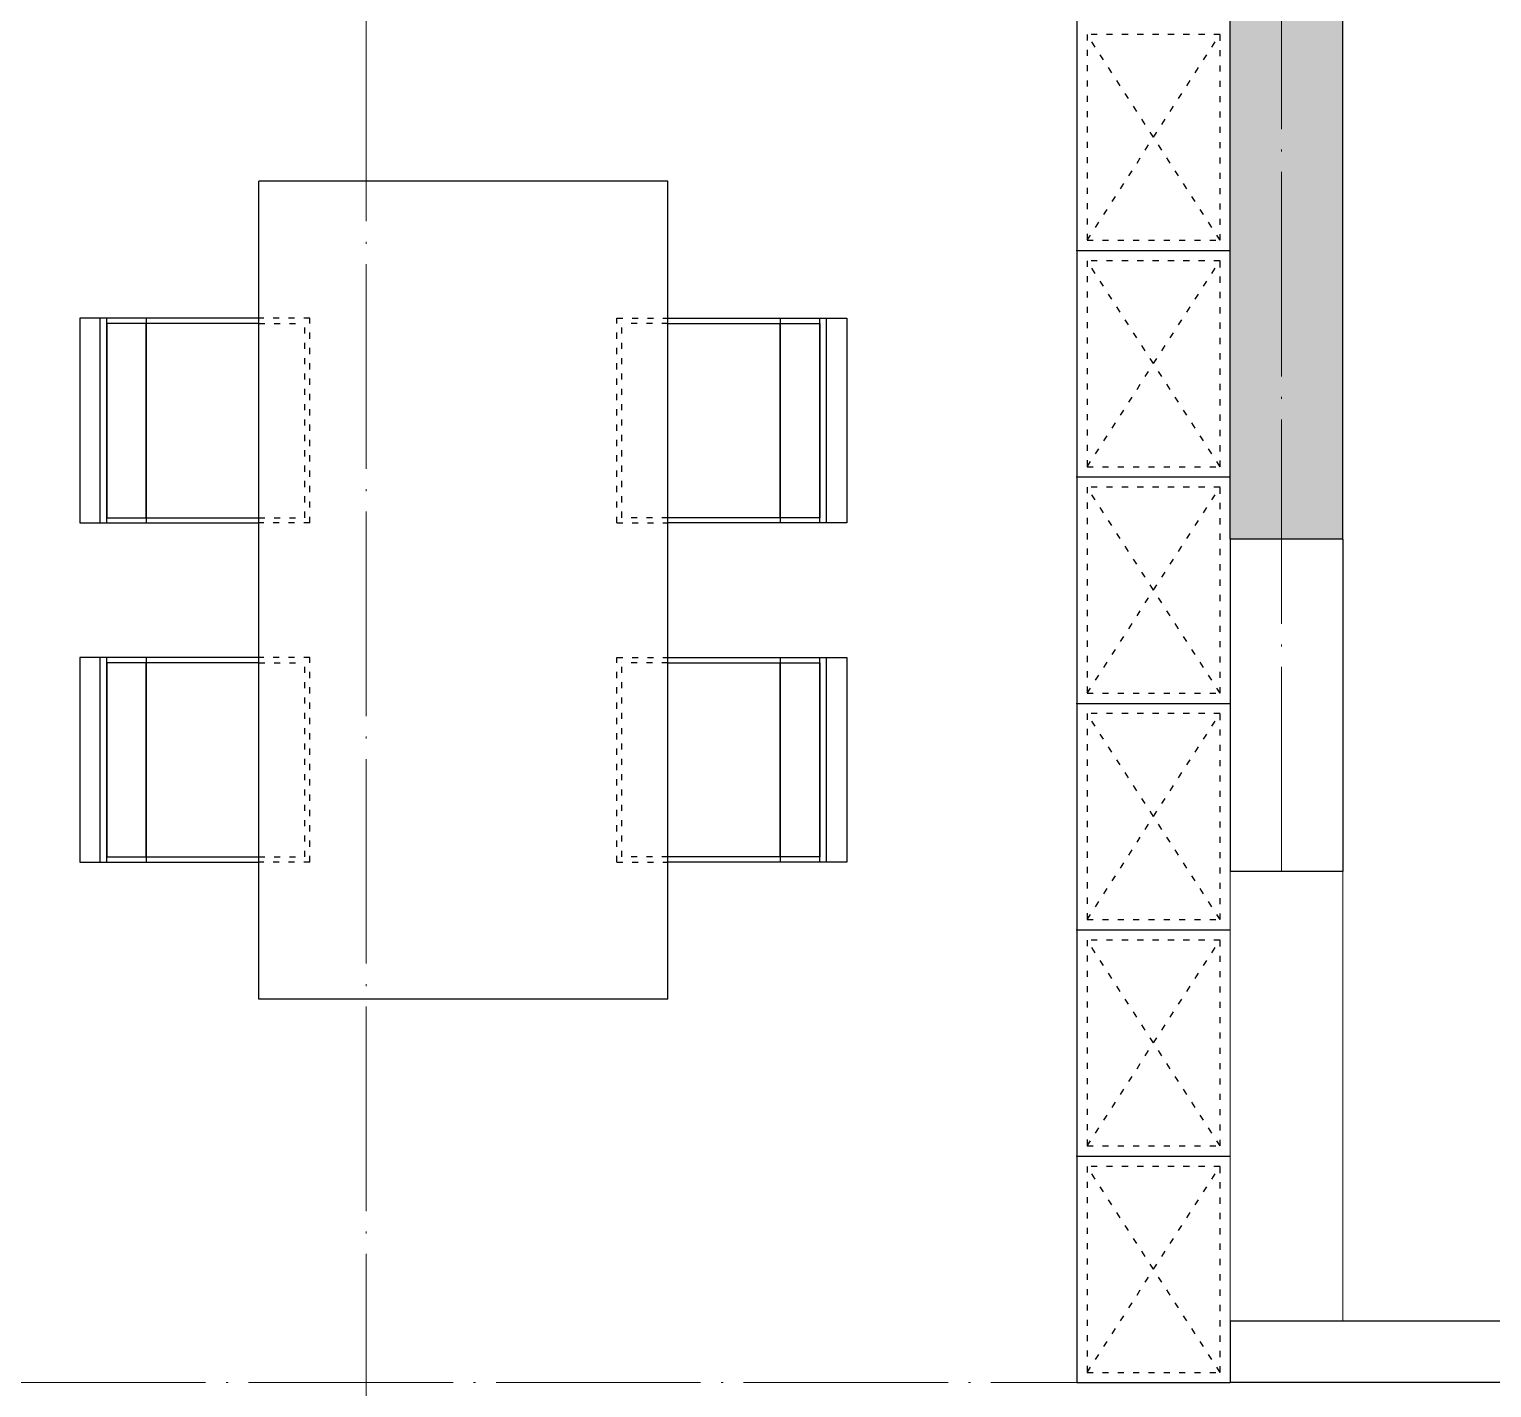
# Model space of a CAD drawing. Header units: inches. Extents: x -50945 to 250244, y -404780 to 18493.
# Drawn here: x 63741 to 66601, y -36723 to -34066 of the extents above; entities that cross this region are included whole.
import ezdxf

# ---------------------------------------------------------------- set-up
doc = ezdxf.new("R2010")
doc.units = ezdxf.units.IN
doc.header["$MEASUREMENT"] = 0
doc.linetypes.add('ACAD_ISO03W100', pattern=[30, 12, -18])
doc.linetypes.add('DOTE', pattern=[2.42, 2, -0.2, 0.02, -0.2])
for name, color, linetype in [('D-ARCHI', 250, 'Continuous'), ('EVH 立面填充', 8, 'Continuous'), ('IBS-182-原建筑非承重墙', 150, 'Continuous'), ('IBS-200-原建筑承重墙柱', 200, 'Continuous'), ('IDS-040-固定高家具', 40, 'Continuous'), ('IFF-51-活动家具', 51, 'Continuous')]:
    doc.layers.add(name, color=color, linetype=linetype)
doc.layers.add('门', color=65, linetype='Continuous', lineweight=13)

msp = doc.modelspace()

# ---------------------------------------------------------------- hatches: boundary and pattern name
at = {"layer": 'EVH 立面填充'}
h = msp.add_hatch(color=256, dxfattribs=at)
h.dxf.hatch_style = 1
h.paths.add_polyline_path([(66089.86, -33612.68), (66089.86, -35062.68), (66309.86, -35062.68), (66309.86, -33372.68), (65879.86, -33372.68), (65879.86, -33612.68)])

# ---------------------------------------------------------------- linework, layer by layer
for p in [(65789.86, -34498.39), (65789.86, -34941.25), (65789.86, -35384.1), (65789.86, -35826.96), (65789.86, -36269.82)]:
    msp.add_point(p)
at = {"layer": 'D-ARCHI', "color": 251, "linetype": 'DOTE', "lineweight": 5, "ltscale": 200}
for p, q in [((64399.56, -44121.01), (64399.56, -29172.43)), ((66189.86, -35712.68), (66189.86, -29172.43)), ((71829.86, -36712.68), (51502.61, -36712.68))]:
    msp.add_line(p, q, dxfattribs=at)
at = {"layer": 'IBS-182-原建筑非承重墙'}
for p, q in [((66089.86, -35062.68), (66089.86, -35712.68)), ((66309.86, -35062.68), (66309.86, -35712.68)), ((66309.86, -35712.68), (66089.86, -35712.68)), ((68129.86, -36592.68), (66089.86, -36592.68)), ((66089.86, -36592.68), (66089.86, -36712.68)), ((68129.86, -36712.68), (66089.86, -36712.68)), ((66409.86, -36712.68), (66089.86, -36712.68))]:
    msp.add_line(p, q, dxfattribs=at)
at = {"layer": 'IBS-200-原建筑承重墙柱', "ltscale": 0.02}
for p, q in [((66309.86, -35062.68), (66309.86, -33372.68)), ((66089.86, -35062.68), (66089.86, -33612.68)), ((66309.86, -35062.68), (66089.86, -35062.68))]:
    msp.add_line(p, q, dxfattribs=at)
at = {"layer": 'IDS-040-固定高家具'}
for p, q in [((65789.86, -33612.68), (65789.86, -36712.68)), ((65789.86, -34498.39), (66089.86, -34498.39)), ((65789.86, -34941.25), (66089.86, -34941.25)), ((65789.86, -35384.1), (66089.86, -35384.1)), ((65789.86, -35826.96), (66089.86, -35826.96)), ((65789.86, -36269.82), (66089.86, -36269.82)), ((65789.86, -36712.68), (66089.86, -36712.68))]:
    msp.add_line(p, q, dxfattribs=at)
at = {"layer": 'IDS-040-固定高家具', "linetype": 'ACAD_ISO03W100'}
for p, q in [((65809.86, -34478.39), (66069.86, -34075.53)), ((66069.86, -34478.39), (65809.86, -34075.53)), ((65809.86, -34921.25), (66069.86, -34518.39)), ((66069.86, -34921.25), (65809.86, -34518.39)), ((65809.86, -35364.1), (66069.86, -34961.25)), ((66069.86, -35364.1), (65809.86, -34961.25)), ((65809.86, -35806.96), (66069.86, -35404.1)), ((66069.86, -35806.96), (65809.86, -35404.1)), ((65809.86, -36249.82), (66069.86, -35846.96)), ((66069.86, -36249.82), (65809.86, -35846.96)), ((65809.86, -36692.68), (66069.86, -36289.82)), ((66069.86, -36692.68), (65809.86, -36289.82))]:
    msp.add_line(p, q, dxfattribs=at)
for points in [[(65809.86, -34478.39), (66069.86, -34478.39), (66069.86, -34075.53), (65809.86, -34075.53)], [(65809.86, -34921.25), (66069.86, -34921.25), (66069.86, -34518.39), (65809.86, -34518.39)], [(65809.86, -35364.1), (66069.86, -35364.1), (66069.86, -34961.25), (65809.86, -34961.25)], [(65809.86, -35806.96), (66069.86, -35806.96), (66069.86, -35404.1), (65809.86, -35404.1)], [(65809.86, -36249.82), (66069.86, -36249.82), (66069.86, -35846.96), (65809.86, -35846.96)], [(65809.86, -36692.68), (66069.86, -36692.68), (66069.86, -36289.82), (65809.86, -36289.82)]]:
    msp.add_lwpolyline(points, close=True, dxfattribs=at)
at = {"layer": 'IFF-51-活动家具'}
for p, q in [((64989.86, -34362.68, 0), (64189.86, -34362.68, 0)), ((64189.86, -35962.68, 0), (64189.86, -34362.68)), ((64989.86, -35962.68), (64989.86, -34362.68)), ((64189.86, -34630.9, 0), (63839.86, -34630.9, 0)), ((63839.86, -34630.9, 0), (63839.86, -35030.9, 0)), ((63879.86, -34630.9, 0), (63839.86, -34630.9, 0)), ((63879.86, -35030.9, 0), (63879.86, -34630.9, 0)), ((63892.63, -35030.9, 0), (63892.63, -34630.9, 0)), ((63969.86, -34630.9, 0), (63969.86, -35030.9, 0)), ((64989.86, -34630.9, 0), (65339.86, -34630.9, 0)), ((65209.86, -34630.9, 0), (65209.86, -35030.9, 0)), ((65287.1, -35030.9, 0), (65287.1, -34630.9, 0)), ((65299.86, -35030.9, 0), (65299.86, -34630.9, 0)), ((65299.86, -34630.9, 0), (65339.86, -34630.9, 0)), ((65339.86, -34630.9, 0), (65339.86, -35030.9, 0)), ((63892.63, -34640.9, 0), (63892.63, -35020.9, 0)), ((63969.86, -34640.9, 0), (63892.63, -34640.9, 0)), ((63969.86, -34640.9, 0), (63969.86, -35020.9, 0)), ((64189.86, -34640.9, 0), (63969.86, -34640.9, 0)), ((63969.86, -35020.9, 0), (63969.86, -34640.9, 0)), ((64989.86, -34640.9, 0), (65209.86, -34640.9, 0)), ((65209.86, -34640.9, 0), (65209.86, -35020.9, 0)), ((65209.86, -35020.9, 0), (65209.86, -34640.9, 0)), ((65209.86, -34640.9, 0), (65287.1, -34640.9, 0)), ((65287.1, -34640.9, 0), (65287.1, -35020.9, 0)), ((63839.86, -35030.9, 0), (64189.86, -35030.9, 0)), ((63839.86, -35030.9, 0), (63879.86, -35030.9, 0)), ((63892.63, -35020.9, 0), (63969.86, -35020.9, 0)), ((63969.86, -35020.9, 0), (64189.86, -35020.9, 0)), ((65339.86, -35030.9, 0), (64989.86, -35030.9, 0)), ((65209.86, -35020.9, 0), (64989.87, -35020.9, 0)), ((65287.1, -35020.9, 0), (65209.86, -35020.9, 0)), ((65339.86, -35030.9, 0), (65299.86, -35030.9, 0)), ((64189.86, -35294.5, 0), (63839.86, -35294.5, 0)), ((63839.86, -35294.5, 0), (63839.86, -35694.5, 0)), ((63879.86, -35294.5, 0), (63839.86, -35294.5, 0)), ((63879.86, -35694.5, 0), (63879.86, -35294.5, 0)), ((63892.63, -35694.5, 0), (63892.63, -35294.5, 0)), ((63969.86, -35294.5, 0), (63969.86, -35694.5, 0)), ((64989.86, -35294.5, 0), (65339.86, -35294.5, 0)), ((65209.86, -35294.5, 0), (65209.86, -35694.5, 0)), ((65287.1, -35694.5, 0), (65287.1, -35294.5, 0)), ((65299.86, -35694.5, 0), (65299.86, -35294.5, 0)), ((65299.86, -35294.5, 0), (65339.86, -35294.5, 0)), ((65339.86, -35294.5, 0), (65339.86, -35694.5, 0)), ((63892.63, -35304.5, 0), (63892.63, -35684.5, 0)), ((63969.86, -35304.5, 0), (63892.63, -35304.5, 0)), ((63969.86, -35304.5, 0), (63969.86, -35684.5, 0)), ((64189.86, -35304.5, 0), (63969.86, -35304.5, 0)), ((63969.86, -35684.5, 0), (63969.86, -35304.5, 0)), ((64989.86, -35304.5, 0), (65209.86, -35304.5, 0)), ((65209.86, -35304.5, 0), (65209.86, -35684.5, 0)), ((65209.86, -35684.5, 0), (65209.86, -35304.5, 0)), ((65209.86, -35304.5, 0), (65287.1, -35304.5, 0)), ((65287.1, -35304.5, 0), (65287.1, -35684.5, 0)), ((63839.86, -35694.5, 0), (64189.86, -35694.5, 0)), ((63839.86, -35694.5, 0), (63879.86, -35694.5, 0)), ((63892.63, -35684.5, 0), (63969.86, -35684.5, 0)), ((63969.86, -35684.5, 0), (64189.86, -35684.5, 0)), ((65339.86, -35694.5, 0), (64989.86, -35694.5, 0)), ((65209.86, -35684.5, 0), (64989.87, -35684.5, 0)), ((65287.1, -35684.5, 0), (65209.86, -35684.5, 0)), ((65339.86, -35694.5, 0), (65299.86, -35694.5, 0)), ((64989.86, -35962.68, 0), (64189.86, -35962.68, 0))]:
    msp.add_line(p, q, dxfattribs=at)
at = {"layer": 'IFF-51-活动家具', "linetype": 'ACAD_ISO03W100'}
for p, q in [((64289.86, -34630.9, 0), (64189.86, -34630.9, 0)), ((64289.86, -35030.9, 0), (64289.86, -34630.9, 0)), ((64889.86, -35030.9, 0), (64889.86, -34630.9, 0)), ((64889.86, -34630.9, 0), (64989.86, -34630.9, 0)), ((64189.86, -34640.9, 0), (64279.86, -34640.9, 0)), ((64279.86, -35020.9, 0), (64279.86, -34640.9, 0)), ((64899.86, -35020.9, 0), (64899.86, -34640.9, 0)), ((64989.87, -34640.9, 0), (64899.86, -34640.9, 0)), ((64189.86, -35020.9, 0), (64279.86, -35020.9, 0)), ((64289.86, -35030.9, 0), (64189.86, -35030.9, 0)), ((64889.86, -35030.9, 0), (64989.86, -35030.9, 0)), ((64989.87, -35020.9, 0), (64899.86, -35020.9, 0)), ((64289.86, -35294.5, 0), (64189.86, -35294.5, 0)), ((64289.86, -35694.5, 0), (64289.86, -35294.5, 0)), ((64889.86, -35694.5, 0), (64889.86, -35294.5, 0)), ((64889.86, -35294.5, 0), (64989.86, -35294.5, 0)), ((64189.86, -35304.5, 0), (64279.86, -35304.5, 0)), ((64279.86, -35684.5, 0), (64279.86, -35304.5, 0)), ((64899.86, -35684.5, 0), (64899.86, -35304.5, 0)), ((64989.87, -35304.5, 0), (64899.86, -35304.5, 0)), ((64189.86, -35684.5, 0), (64279.86, -35684.5, 0)), ((64289.86, -35694.5, 0), (64189.86, -35694.5, 0)), ((64889.86, -35694.5, 0), (64989.86, -35694.5, 0)), ((64989.87, -35684.5, 0), (64899.86, -35684.5, 0))]:
    msp.add_line(p, q, dxfattribs=at)
at = {"layer": '门', "color": 8, "lineweight": 5}
msp.add_lwpolyline([(66309.86, -35712.68), (66089.86, -35712.68), (66089.86, -36592.68), (66309.86, -36592.68)], close=True, dxfattribs=at)

doc.saveas('drawing.dxf')
